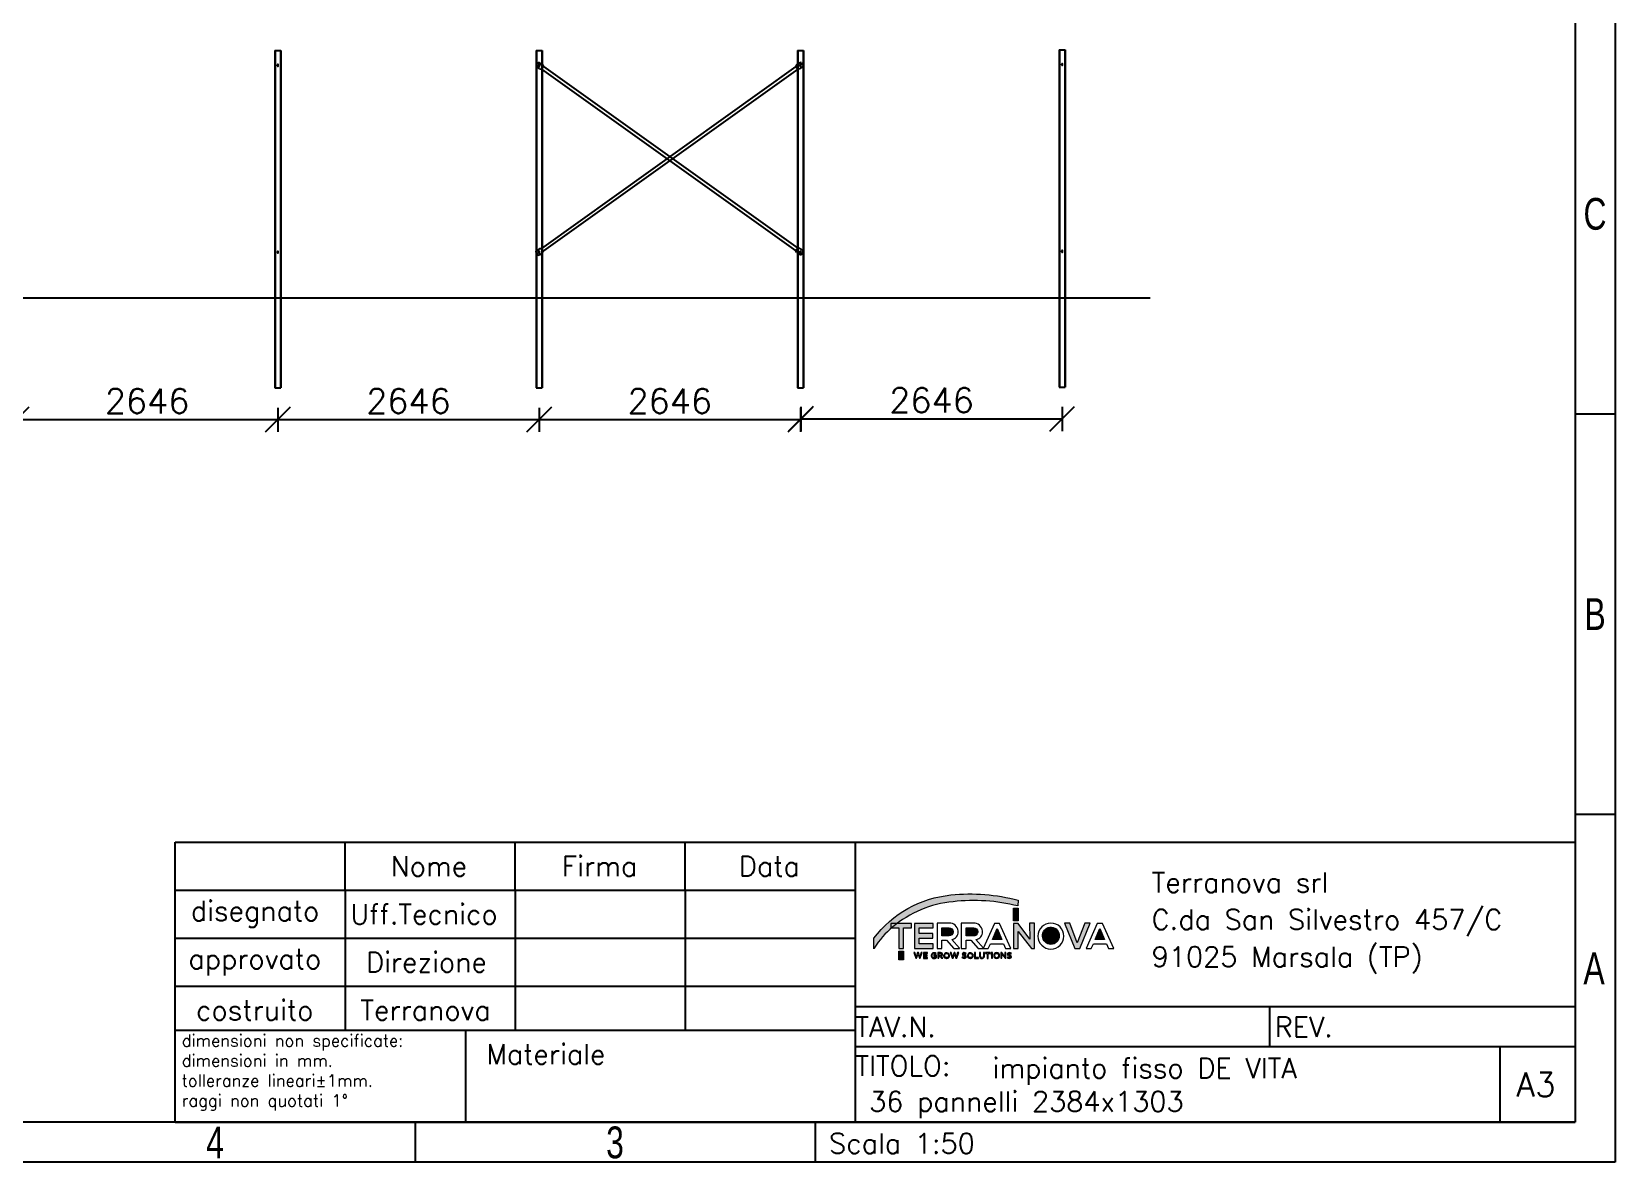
# Model space of a CAD drawing. Header units: millimetres. Extents: x -116399 to 112199, y -90759 to -31335.
# Drawn here: x 15997 to 32031, y -90759 to -79318 of the extents above; entities that cross this region are included whole.
import ezdxf

# ---------------------------------------------------------------- set-up
doc = ezdxf.new("R2010")
doc.units = ezdxf.units.MM
doc.layers.add('Livello 1', color=7, linetype='Continuous', lineweight=0)
doc.styles.add('Annotative', font='simplex.shx', dxfattribs={"height": 2.5})
doc.styles.add('Michele', font='simplex.shx', dxfattribs={"height": 2.5})
doc.styles.add('SLDTEXTSTYLE0', font='TXT', dxfattribs={"width": 0.75})
doc.dimstyles.new('Annotative', dxfattribs={"dimscale": 0, "dimtxt": 2.5, "dimasz": 2.5, "dimexe": 1.25, "dimexo": 2, "dimtad": 1, "dimtxsty": 'Annotative', "dimblk": 'OBLIQUE', "dimcen": 2.5, "dimazin": 3, "dimtfac": 1, "dimtmove": 0, "dimatfit": 3, "dimfxl": 1})

# ---------------------------------------------------------------- blocks, each defined once
blk = doc.blocks.new('1_50 TERRANOVA oriz A3')
at = {"layer": 'Livello 1'}
h = blk.add_hatch(color=40, dxfattribs=at)
edge = h.paths.add_edge_path()
edge.add_spline(control_points=[(16267.6, -12713.3), (16130.9, -12676.4), (15988.6, -12665.2), (15847.8, -12680.2), (15656.2, -12698.9), (15481.2, -12797.1), (15365.5, -12950.9), (15365.5, -12950.9), (15365.5, -13016.4), (15365.5, -13016.4), (15365.5, -13016.4), (15368.4, -13011.4), (15368.4, -13011.4), (15399.3, -12962.1), (15437.9, -12918.1), (15482.7, -12880.9), (15589.7, -12791), (15721.5, -12735.6), (15860.7, -12722.2), (15996.4, -12706.4), (16133.9, -12715.5), (16266.4, -12749), (16266.4, -12749), (16267.6, -12713.3), (16267.6, -12713.3)], knot_values=[0, 0, 0, 0, 1, 1, 1, 2, 2, 2, 3, 3, 3, 4, 4, 4, 5, 5, 5, 6, 6, 6, 7, 7, 7, 8, 8, 8, 8], degree=3, periodic=0)
h = blk.add_hatch(color=74, dxfattribs=at)
h.dxf.hatch_style = 2
h.paths.add_polyline_path([(16238, -12762), (16267.4, -12762), (16267.4, -12841.4), (16238, -12841.4)])
h = blk.add_hatch(color=252, dxfattribs=at)
edge = h.paths.add_edge_path()
edge.add_spline(control_points=[(15522.3, -12884.4), (15522.3, -12884.4), (15472.2, -12884.4), (15472.2, -12884.4), (15472.2, -12884.4), (15472.2, -12857.3), (15472.2, -12857.3), (15472.2, -12857.3), (15602.1, -12857.3), (15602.1, -12857.3), (15602.1, -12857.3), (15602.1, -12884.4), (15602.1, -12884.4), (15602.1, -12884.4), (15552, -12884.4), (15552, -12884.4), (15552, -12884.4), (15552, -13015.1), (15552, -13015.1), (15552, -13015.1), (15522.3, -13015.1), (15522.3, -13015.1), (15522.3, -13015.1), (15522.3, -12884.4), (15522.3, -12884.4)], knot_values=[0, 0, 0, 0, 1, 1, 1, 2, 2, 2, 3, 3, 3, 4, 4, 4, 5, 5, 5, 6, 6, 6, 7, 7, 7, 8, 8, 8, 8], degree=3, periodic=0)
h = blk.add_hatch(color=252, dxfattribs=at)
edge = h.paths.add_edge_path()
edge.add_spline(control_points=[(15737.5, -13015.1), (15737.5, -13015.1), (15619.5, -13015.1), (15619.5, -13015.1), (15619.5, -13015.1), (15619.5, -12857.5), (15619.5, -12857.5), (15619.5, -12857.5), (15737.5, -12857.5), (15737.5, -12857.5), (15737.5, -12857.5), (15737.5, -12886.4), (15737.5, -12886.4), (15737.5, -12886.4), (15649.3, -12886.4), (15649.3, -12886.4), (15649.3, -12886.4), (15649.3, -12921.7), (15649.3, -12921.7), (15649.3, -12921.7), (15734.7, -12921.7), (15734.7, -12921.7), (15734.7, -12921.7), (15734.7, -12949.4), (15734.7, -12949.4), (15734.7, -12949.4), (15649.3, -12949.4), (15649.3, -12949.4), (15649.3, -12949.4), (15649.3, -12984.6), (15649.3, -12984.6), (15649.3, -12984.6), (15737.5, -12984.6), (15737.5, -12984.6), (15737.5, -12984.6), (15737.5, -13015.1), (15737.5, -13015.1)], knot_values=[0, 0, 0, 0, 1, 1, 1, 2, 2, 2, 3, 3, 3, 4, 4, 4, 5, 5, 5, 6, 6, 6, 7, 7, 7, 8, 8, 8, 9, 9, 9, 10, 10, 10, 11, 11, 11, 12, 12, 12, 12], degree=3, periodic=0)
h = blk.add_hatch(color=252, dxfattribs=at)
edge = h.paths.add_edge_path()
edge.add_spline(control_points=[(16339.2, -12856.4), (16339.2, -12856.4), (16369, -12856.4), (16369, -12856.4), (16369, -12856.4), (16369, -13015.1), (16369, -13015.1), (16369, -13015.1), (16351.4, -13015.1), (16351.4, -13015.1), (16351.4, -13015.1), (16268.5, -12909.3), (16268.5, -12909.3), (16268.5, -12909.3), (16268.5, -13015.1), (16268.5, -13015.1), (16268.5, -13015.1), (16238.8, -13015.1), (16238.8, -13015.1), (16238.8, -13015.1), (16238.8, -12857.5), (16238.8, -12857.5), (16238.8, -12857.5), (16267.1, -12857.5), (16267.1, -12857.5), (16267.1, -12857.5), (16340.1, -12955.2), (16340.1, -12955.2), (16340.1, -12955.2), (16339.2, -12856.4), (16339.2, -12856.4)], knot_values=[0, 0, 0, 0, 1, 1, 1, 2, 2, 2, 3, 3, 3, 4, 4, 4, 5, 5, 5, 6, 6, 6, 7, 7, 7, 8, 8, 8, 9, 9, 9, 10, 10, 10, 10], degree=3, periodic=0)
h = blk.add_hatch(color=252, dxfattribs=at)
edge = h.paths.add_edge_path()
edge.add_spline(control_points=[(16653.2, -13015.1), (16653.2, -13015.1), (16622.3, -13015.1), (16622.3, -13015.1), (16622.3, -13015.1), (16556.7, -12856.4), (16556.7, -12856.4), (16556.7, -12856.4), (16590, -12856.4), (16590, -12856.4), (16590, -12856.4), (16637.5, -12979.9), (16637.5, -12979.9), (16637.5, -12979.9), (16685.3, -12856.4), (16685.3, -12856.4), (16685.3, -12856.4), (16718.6, -12856.4), (16718.6, -12856.4), (16718.6, -12856.4), (16653.2, -13015.1), (16653.2, -13015.1)], knot_values=[0, 0, 0, 0, 1, 1, 1, 2, 2, 2, 3, 3, 3, 4, 4, 4, 5, 5, 5, 6, 6, 6, 7, 7, 7, 7], degree=3, periodic=0)
h = blk.add_hatch(color=252, dxfattribs=at)
edge = h.paths.add_edge_path()
edge.add_spline(control_points=[(15790.5, -12885.1), (15790.5, -12885.1), (15790.5, -12935.6), (15790.5, -12935.6), (15790.5, -12935.6), (15835.8, -12935.6), (15835.8, -12935.6), (15849.7, -12935.6), (15861, -12924.3), (15861, -12910.4), (15861, -12896.4), (15849.7, -12885.1), (15835.8, -12885.1), (15835.8, -12885.1), (15790.5, -12885.1), (15790.5, -12885.1)], knot_values=[0, 0, 0, 0, 1, 1, 1, 2, 2, 2, 3, 3, 3, 4, 4, 4, 5, 5, 5, 5], degree=3, periodic=0)
edge = h.paths.add_edge_path(flags=0)
h = blk.add_hatch(color=252, dxfattribs=at)
edge = h.paths.add_edge_path()
edge.add_spline(control_points=[(15942.5, -12885.1), (15942.5, -12885.1), (15942.5, -12935.6), (15942.5, -12935.6), (15942.5, -12935.6), (15987.7, -12935.6), (15987.7, -12935.6), (16001.1, -12937.1), (16013.2, -12927.3), (16014.7, -12913.9), (16014.8, -12912.7), (16014.9, -12911.5), (16014.8, -12910.4), (16015.1, -12896.6), (16004.1, -12885.3), (15990.4, -12885), (15989.5, -12885), (15988.6, -12885.1), (15987.7, -12885.1), (15987.7, -12885.1), (15942.5, -12885.1), (15942.5, -12885.1)], knot_values=[0, 0, 0, 0, 1, 1, 1, 2, 2, 2, 3, 3, 3, 4, 4, 4, 5, 5, 5, 6, 6, 6, 7, 7, 7, 7], degree=3, periodic=0)
edge = h.paths.add_edge_path(flags=0)
h = blk.add_hatch(color=252, dxfattribs=at)
edge = h.paths.add_edge_path()
edge.add_spline(control_points=[(16135.8, -12890.4), (16135.8, -12890.4), (16106.5, -12957.5), (16106.5, -12957.5), (16106.5, -12957.5), (16165.1, -12957.5), (16165.1, -12957.5), (16165.1, -12957.5), (16135.8, -12890.4), (16135.8, -12890.4)], knot_values=[0, 0, 0, 0, 1, 1, 1, 2, 2, 2, 3, 3, 3, 3], degree=3, periodic=0)
edge = h.paths.add_edge_path(flags=0)
h = blk.add_hatch(color=252, dxfattribs=at)
edge = h.paths.add_edge_path()
edge.add_spline(control_points=[(16420.7, -12937), (16420.7, -12965.5), (16443.8, -12988.7), (16472.4, -12988.7), (16500.9, -12988.7), (16524.1, -12965.5), (16524.1, -12937), (16526.4, -12908.5), (16505.2, -12883.4), (16476.6, -12881), (16448.1, -12878.7), (16423.1, -12899.9), (16420.7, -12928.5), (16420.5, -12931.3), (16420.5, -12934.2), (16420.7, -12937)], knot_values=[0, 0, 0, 0, 1, 1, 1, 2, 2, 2, 3, 3, 3, 4, 4, 4, 5, 5, 5, 5], degree=3, periodic=0)
edge = h.paths.add_edge_path(flags=0)
h = blk.add_hatch(color=252, dxfattribs=at)
edge = h.paths.add_edge_path()
edge.add_spline(control_points=[(16778.9, -12890.4), (16778.9, -12890.4), (16749.7, -12957.5), (16749.7, -12957.5), (16749.7, -12957.5), (16808.2, -12957.5), (16808.2, -12957.5), (16808.2, -12957.5), (16778.9, -12890.4), (16778.9, -12890.4)], knot_values=[0, 0, 0, 0, 1, 1, 1, 2, 2, 2, 3, 3, 3, 3], degree=3, periodic=0)
edge = h.paths.add_edge_path(flags=0)
h = blk.add_hatch(color=94, dxfattribs=at)
h.dxf.hatch_style = 2
h.paths.add_polyline_path([(15522.5, -13031), (15552, -13031), (15552, -13085.5), (15522.5, -13085.5)])
h = blk.add_hatch(color=74, dxfattribs=at)
h.dxf.hatch_style = 2
h.paths.add_polyline_path([(15522.5, -13031), (15552, -13031), (15552, -13085.5), (15522.5, -13085.5)])
at = {"color": 7, "linetype": 'Continuous'}
for p, q in [((20000, 0), (20000, -14350)), ((19750, -250), (19750, -14100)), ((19750, -9675), (20000, -9675)), ((19750, -12175), (20000, -12175)), ((19750, -14100), (250, -14100)), ((12500, -14100), (12500, -14350)), ((15000, -14100), (15000, -14350)), ((20000, -14350), (0, -14350))]:
    blk.add_line(p, q, dxfattribs=at)
for p, q in [((11000, -14100), (11000, -12350)), ((11000, -12350), (19750, -12350)), ((12062.5, -12650), (12062.5, -12350)), ((13125, -12650), (13125, -12350)), ((14187.5, -12650), (14187.5, -12350)), ((15250, -12350), (15250, -14100)), ((19750, -12350), (19750, -14100)), ((11000, -12650), (15250, -12650)), ((12062.5, -12650), (12062.5, -13525)), ((13125, -12650), (13125, -13525)), ((14187.5, -12650), (14187.5, -13525)), ((11000, -12950), (15250, -12950)), ((11000, -13250), (15250, -13250)), ((19750, -13379), (15250, -13379)), ((17841.7, -13629), (17841.7, -13379)), ((11000, -13525), (15250, -13525)), ((12814, -13525), (12814, -14100)), ((19750, -13629), (15250, -13629)), ((19279, -13629), (19279, -14100)), ((11000, -14100), (19750, -14100))]:
    blk.add_line(p, q)
at = {"layer": 'Livello 1'}
for points in [[(16238, -12762), (16267.4, -12762), (16267.4, -12841.4), (16238, -12841.4)], [(15522.5, -13031), (15552, -13031), (15552, -13085.5), (15522.5, -13085.5)], [(15522.5, -13031), (15552, -13031), (15552, -13085.5), (15522.5, -13085.5)]]:
    blk.add_lwpolyline(points, close=True, dxfattribs=at)
for points, knots in [([(16267.6, -12713.3), (16130.9, -12676.4), (15988.6, -12665.2), (15847.8, -12680.2), (15656.2, -12698.9), (15481.2, -12797.1), (15365.5, -12950.9), (15365.5, -12950.9), (15365.5, -13016.4), (15365.5, -13016.4), (15365.5, -13016.4), (15368.4, -13011.4), (15368.4, -13011.4), (15399.3, -12962.1), (15437.9, -12918.1), (15482.7, -12880.9), (15589.7, -12791), (15721.5, -12735.6), (15860.7, -12722.2), (15996.4, -12706.4), (16133.9, -12715.5), (16266.4, -12749), (16266.4, -12749), (16267.6, -12713.3), (16267.6, -12713.3)], [0, 0, 0, 0, 1, 1, 1, 2, 2, 2, 3, 3, 3, 4, 4, 4, 5, 5, 5, 6, 6, 6, 7, 7, 7, 8, 8, 8, 8]), ([(15522.3, -12884.4), (15522.3, -12884.4), (15472.2, -12884.4), (15472.2, -12884.4), (15472.2, -12884.4), (15472.2, -12857.3), (15472.2, -12857.3), (15472.2, -12857.3), (15602.1, -12857.3), (15602.1, -12857.3), (15602.1, -12857.3), (15602.1, -12884.4), (15602.1, -12884.4), (15602.1, -12884.4), (15552, -12884.4), (15552, -12884.4), (15552, -12884.4), (15552, -13015.1), (15552, -13015.1), (15552, -13015.1), (15522.3, -13015.1), (15522.3, -13015.1), (15522.3, -13015.1), (15522.3, -12884.4), (15522.3, -12884.4)], [0, 0, 0, 0, 1, 1, 1, 2, 2, 2, 3, 3, 3, 4, 4, 4, 5, 5, 5, 6, 6, 6, 7, 7, 7, 8, 8, 8, 8]), ([(15737.5, -13015.1), (15737.5, -13015.1), (15619.5, -13015.1), (15619.5, -13015.1), (15619.5, -13015.1), (15619.5, -12857.5), (15619.5, -12857.5), (15619.5, -12857.5), (15737.5, -12857.5), (15737.5, -12857.5), (15737.5, -12857.5), (15737.5, -12886.4), (15737.5, -12886.4), (15737.5, -12886.4), (15649.3, -12886.4), (15649.3, -12886.4), (15649.3, -12886.4), (15649.3, -12921.7), (15649.3, -12921.7), (15649.3, -12921.7), (15734.7, -12921.7), (15734.7, -12921.7), (15734.7, -12921.7), (15734.7, -12949.4), (15734.7, -12949.4), (15734.7, -12949.4), (15649.3, -12949.4), (15649.3, -12949.4), (15649.3, -12949.4), (15649.3, -12984.6), (15649.3, -12984.6), (15649.3, -12984.6), (15737.5, -12984.6), (15737.5, -12984.6), (15737.5, -12984.6), (15737.5, -13015.1), (15737.5, -13015.1)], [0, 0, 0, 0, 1, 1, 1, 2, 2, 2, 3, 3, 3, 4, 4, 4, 5, 5, 5, 6, 6, 6, 7, 7, 7, 8, 8, 8, 9, 9, 9, 10, 10, 10, 11, 11, 11, 12, 12, 12, 12]), ([(15900.3, -13015.1), (15900.3, -13015.1), (15865.1, -13015.1), (15865.1, -13015.1), (15865.1, -13015.1), (15819, -12962.2), (15819, -12962.2), (15819, -12962.2), (15790.5, -12962.2), (15790.5, -12962.2), (15790.5, -12962.2), (15790.5, -13015.1), (15790.5, -13015.1), (15790.5, -13015.1), (15760.8, -13015.1), (15760.8, -13015.1), (15760.8, -13015.1), (15760.8, -12856.4), (15760.8, -12856.4), (15760.8, -12856.4), (15835.8, -12856.4), (15835.8, -12856.4), (15864.9, -12854.3), (15890.3, -12876.1), (15892.4, -12905.3), (15892.5, -12906.6), (15892.6, -12908), (15892.6, -12909.3), (15894.3, -12933.7), (15876.9, -12955.3), (15852.7, -12958.9), (15852.7, -12958.9), (15900.3, -13012.9), (15900.3, -13012.9), (15900.3, -13012.9), (15900.3, -13015.1), (15900.3, -13015.1)], [0, 0, 0, 0, 1, 1, 1, 2, 2, 2, 3, 3, 3, 4, 4, 4, 5, 5, 5, 6, 6, 6, 7, 7, 7, 8, 8, 8, 9, 9, 9, 10, 10, 10, 11, 11, 11, 12, 12, 12, 12]), ([(16052.4, -13015.1), (16052.4, -13015.1), (16017.1, -13015.1), (16017.1, -13015.1), (16017.1, -13015.1), (15971.3, -12962.2), (15971.3, -12962.2), (15971.3, -12962.2), (15942.7, -12962.2), (15942.7, -12962.2), (15942.7, -12962.2), (15942.7, -13015.1), (15942.7, -13015.1), (15942.7, -13015.1), (15912.3, -13015.1), (15912.3, -13015.1), (15912.3, -13015.1), (15912.3, -12856.4), (15912.3, -12856.4), (15912.3, -12856.4), (15987.3, -12856.4), (15987.3, -12856.4), (16016.5, -12854.3), (16041.8, -12876.1), (16044, -12905.3), (16044.1, -12906.6), (16044.1, -12908), (16044.1, -12909.3), (16045.8, -12933.7), (16028.5, -12955.3), (16004.2, -12958.9), (16004.2, -12958.9), (16052, -13012.9), (16052, -13012.9), (16052, -13012.9), (16052.4, -13015.1), (16052.4, -13015.1)], [0, 0, 0, 0, 1, 1, 1, 2, 2, 2, 3, 3, 3, 4, 4, 4, 5, 5, 5, 6, 6, 6, 7, 7, 7, 8, 8, 8, 9, 9, 9, 10, 10, 10, 11, 11, 11, 12, 12, 12, 12]), ([(16176.9, -12985.2), (16176.9, -12985.2), (16094, -12985.2), (16094, -12985.2), (16094, -12985.2), (16080.4, -13015), (16080.4, -13015), (16080.4, -13015), (16048.3, -13015), (16048.3, -13015), (16048.3, -13015), (16118.9, -12857.3), (16118.9, -12857.3), (16118.9, -12857.3), (16151.3, -12857.3), (16151.3, -12857.3), (16151.3, -12857.3), (16221.9, -13015), (16221.9, -13015), (16221.9, -13015), (16189.6, -13015), (16189.6, -13015), (16189.6, -13015), (16176.9, -12985.2), (16176.9, -12985.2)], [0, 0, 0, 0, 1, 1, 1, 2, 2, 2, 3, 3, 3, 4, 4, 4, 5, 5, 5, 6, 6, 6, 7, 7, 7, 8, 8, 8, 8]), ([(16339.2, -12856.4), (16339.2, -12856.4), (16369, -12856.4), (16369, -12856.4), (16369, -12856.4), (16369, -13015.1), (16369, -13015.1), (16369, -13015.1), (16351.4, -13015.1), (16351.4, -13015.1), (16351.4, -13015.1), (16268.5, -12909.3), (16268.5, -12909.3), (16268.5, -12909.3), (16268.5, -13015.1), (16268.5, -13015.1), (16268.5, -13015.1), (16238.8, -13015.1), (16238.8, -13015.1), (16238.8, -13015.1), (16238.8, -12857.5), (16238.8, -12857.5), (16238.8, -12857.5), (16267.1, -12857.5), (16267.1, -12857.5), (16267.1, -12857.5), (16340.1, -12955.2), (16340.1, -12955.2), (16340.1, -12955.2), (16339.2, -12856.4), (16339.2, -12856.4)], [0, 0, 0, 0, 1, 1, 1, 2, 2, 2, 3, 3, 3, 4, 4, 4, 5, 5, 5, 6, 6, 6, 7, 7, 7, 8, 8, 8, 9, 9, 9, 10, 10, 10, 10]), ([(16553.3, -12937), (16553.4, -12981.7), (16517.2, -13018), (16472.5, -13018.1), (16427.8, -13018.1), (16391.5, -12981.9), (16391.4, -12937.2), (16391.4, -12937.1), (16391.4, -12937.1), (16391.4, -12937), (16391.4, -12892.3), (16427.6, -12856), (16472.3, -12855.9), (16517, -12855.9), (16553.3, -12892.1), (16553.3, -12936.8), (16553.3, -12936.9), (16553.3, -12936.9), (16553.3, -12937)], [0, 0, 0, 0, 1, 1, 1, 2, 2, 2, 3, 3, 3, 4, 4, 4, 5, 5, 5, 6, 6, 6, 6]), ([(16653.2, -13015.1), (16653.2, -13015.1), (16622.3, -13015.1), (16622.3, -13015.1), (16622.3, -13015.1), (16556.7, -12856.4), (16556.7, -12856.4), (16556.7, -12856.4), (16590, -12856.4), (16590, -12856.4), (16590, -12856.4), (16637.5, -12979.9), (16637.5, -12979.9), (16637.5, -12979.9), (16685.3, -12856.4), (16685.3, -12856.4), (16685.3, -12856.4), (16718.6, -12856.4), (16718.6, -12856.4), (16718.6, -12856.4), (16653.2, -13015.1), (16653.2, -13015.1)], [0, 0, 0, 0, 1, 1, 1, 2, 2, 2, 3, 3, 3, 4, 4, 4, 5, 5, 5, 6, 6, 6, 7, 7, 7, 7]), ([(16820.2, -12985.2), (16820.2, -12985.2), (16737.8, -12985.2), (16737.8, -12985.2), (16737.8, -12985.2), (16723.7, -13015.1), (16723.7, -13015.1), (16723.7, -13015.1), (16692, -13015.1), (16692, -13015.1), (16692, -13015.1), (16762.5, -12857.5), (16762.5, -12857.5), (16762.5, -12857.5), (16795, -12857.5), (16795, -12857.5), (16795, -12857.5), (16865.5, -13015.1), (16865.5, -13015.1), (16865.5, -13015.1), (16833.1, -13015.1), (16833.1, -13015.1), (16833.1, -13015.1), (16820.2, -12985.2), (16820.2, -12985.2)], [0, 0, 0, 0, 1, 1, 1, 2, 2, 2, 3, 3, 3, 4, 4, 4, 5, 5, 5, 6, 6, 6, 7, 7, 7, 8, 8, 8, 8]), ([(15790.5, -12885.1), (15790.5, -12885.1), (15790.5, -12935.6), (15790.5, -12935.6), (15790.5, -12935.6), (15835.8, -12935.6), (15835.8, -12935.6), (15849.7, -12935.6), (15861, -12924.3), (15861, -12910.4), (15861, -12896.4), (15849.7, -12885.1), (15835.8, -12885.1), (15835.8, -12885.1), (15790.5, -12885.1), (15790.5, -12885.1)], [0, 0, 0, 0, 1, 1, 1, 2, 2, 2, 3, 3, 3, 4, 4, 4, 5, 5, 5, 5]), ([(15942.5, -12885.1), (15942.5, -12885.1), (15942.5, -12935.6), (15942.5, -12935.6), (15942.5, -12935.6), (15987.7, -12935.6), (15987.7, -12935.6), (16001.1, -12937.1), (16013.2, -12927.3), (16014.7, -12913.9), (16014.8, -12912.7), (16014.9, -12911.5), (16014.8, -12910.4), (16015.1, -12896.6), (16004.1, -12885.3), (15990.4, -12885), (15989.5, -12885), (15988.6, -12885.1), (15987.7, -12885.1), (15987.7, -12885.1), (15942.5, -12885.1), (15942.5, -12885.1)], [0, 0, 0, 0, 1, 1, 1, 2, 2, 2, 3, 3, 3, 4, 4, 4, 5, 5, 5, 6, 6, 6, 7, 7, 7, 7]), ([(16135.8, -12890.4), (16135.8, -12890.4), (16106.5, -12957.5), (16106.5, -12957.5), (16106.5, -12957.5), (16165.1, -12957.5), (16165.1, -12957.5), (16165.1, -12957.5), (16135.8, -12890.4), (16135.8, -12890.4)], [0, 0, 0, 0, 1, 1, 1, 2, 2, 2, 3, 3, 3, 3]), ([(16420.7, -12937), (16420.7, -12965.5), (16443.8, -12988.7), (16472.4, -12988.7), (16500.9, -12988.7), (16524.1, -12965.5), (16524.1, -12937), (16526.4, -12908.5), (16505.2, -12883.4), (16476.6, -12881), (16448.1, -12878.7), (16423.1, -12899.9), (16420.7, -12928.5), (16420.5, -12931.3), (16420.5, -12934.2), (16420.7, -12937)], [0, 0, 0, 0, 1, 1, 1, 2, 2, 2, 3, 3, 3, 4, 4, 4, 5, 5, 5, 5]), ([(16778.9, -12890.4), (16778.9, -12890.4), (16749.7, -12957.5), (16749.7, -12957.5), (16749.7, -12957.5), (16808.2, -12957.5), (16808.2, -12957.5), (16808.2, -12957.5), (16778.9, -12890.4), (16778.9, -12890.4)], [0, 0, 0, 0, 1, 1, 1, 2, 2, 2, 3, 3, 3, 3]), ([(15615.1, -13040.4), (15615.1, -13040.4), (15621.8, -13040.4), (15621.8, -13040.4), (15621.8, -13040.4), (15630.3, -13066.8), (15630.3, -13066.8), (15630.3, -13066.8), (15639.1, -13040.4), (15639.1, -13040.4), (15639.1, -13040.4), (15644.4, -13040.4), (15644.4, -13040.4), (15644.4, -13040.4), (15653.2, -13066.8), (15653.2, -13066.8), (15653.2, -13066.8), (15661.7, -13040.4), (15661.7, -13040.4), (15661.7, -13040.4), (15668.2, -13040.4), (15668.2, -13040.4), (15668.2, -13040.4), (15655.9, -13075.6), (15655.9, -13075.6), (15655.9, -13075.6), (15650.4, -13075.6), (15650.4, -13075.6), (15650.4, -13075.6), (15641.8, -13050.1), (15641.8, -13050.1), (15641.8, -13050.1), (15632.9, -13075.6), (15632.9, -13075.6), (15632.9, -13075.6), (15627.5, -13075.6), (15627.5, -13075.6), (15627.5, -13075.6), (15615.1, -13040.4), (15615.1, -13040.4)], [0, 0, 0, 0, 1, 1, 1, 2, 2, 2, 3, 3, 3, 4, 4, 4, 5, 5, 5, 6, 6, 6, 7, 7, 7, 8, 8, 8, 9, 9, 9, 10, 10, 10, 11, 11, 11, 12, 12, 12, 13, 13, 13, 13]), ([(15675.3, -13040.4), (15675.3, -13040.4), (15701.7, -13040.4), (15701.7, -13040.4), (15701.7, -13040.4), (15701.7, -13046), (15701.7, -13046), (15701.7, -13046), (15681.4, -13046), (15681.4, -13046), (15681.4, -13046), (15681.4, -13055.4), (15681.4, -13055.4), (15681.4, -13055.4), (15699.1, -13055.4), (15699.1, -13055.4), (15699.1, -13055.4), (15699.1, -13060.8), (15699.1, -13060.8), (15699.1, -13060.8), (15681.4, -13060.8), (15681.4, -13060.8), (15681.4, -13060.8), (15681.4, -13070.5), (15681.4, -13070.5), (15681.4, -13070.5), (15701.9, -13070.5), (15701.9, -13070.5), (15701.9, -13070.5), (15701.9, -13076), (15701.9, -13076), (15701.9, -13076), (15675.3, -13076), (15675.3, -13076), (15675.3, -13076), (15675.3, -13040.4), (15675.3, -13040.4)], [0, 0, 0, 0, 1, 1, 1, 2, 2, 2, 3, 3, 3, 4, 4, 4, 5, 5, 5, 6, 6, 6, 7, 7, 7, 8, 8, 8, 9, 9, 9, 10, 10, 10, 11, 11, 11, 12, 12, 12, 12]), ([(15724.1, -13058.4), (15724.1, -13058.4), (15724.1, -13058.4), (15724.1, -13058.4), (15724.1, -13048.6), (15732, -13040.7), (15741.8, -13040.7), (15746.7, -13040.5), (15751.6, -13042.2), (15755.4, -13045.5), (15755.4, -13045.5), (15751.5, -13050.2), (15751.5, -13050.2), (15748.7, -13047.7), (15745.1, -13046.3), (15741.4, -13046.4), (15734.8, -13046.7), (15729.7, -13052.4), (15730, -13059.1), (15730, -13059.1), (15730, -13059.1), (15730, -13059.1), (15729.5, -13065.7), (15734.4, -13071.4), (15741, -13071.9), (15741.3, -13071.9), (15741.6, -13071.9), (15741.9, -13071.9), (15745.1, -13071.9), (15748.1, -13070.9), (15750.6, -13069.1), (15750.6, -13069.1), (15750.6, -13062.4), (15750.6, -13062.4), (15750.6, -13062.4), (15741.4, -13062.4), (15741.4, -13062.4), (15741.4, -13062.4), (15741.4, -13056.9), (15741.4, -13056.9), (15741.4, -13056.9), (15756.8, -13056.9), (15756.8, -13056.9), (15756.8, -13056.9), (15756.8, -13071.9), (15756.8, -13071.9), (15752.6, -13075.6), (15747.3, -13077.6), (15741.8, -13077.6), (15732, -13077.6), (15724.1, -13069.8), (15724.1, -13060), (15724.1, -13059.5), (15724.1, -13058.9), (15724.1, -13058.4)], [0, 0, 0, 0, 1, 1, 1, 2, 2, 2, 3, 3, 3, 4, 4, 4, 5, 5, 5, 6, 6, 6, 7, 7, 7, 8, 8, 8, 9, 9, 9, 10, 10, 10, 11, 11, 11, 12, 12, 12, 13, 13, 13, 14, 14, 14, 15, 15, 15, 16, 16, 16, 17, 17, 17, 18, 18, 18, 18]), ([(15766.3, -13040.4), (15766.3, -13040.4), (15782.2, -13040.4), (15782.2, -13040.4), (15785.9, -13040.2), (15789.6, -13041.5), (15792.4, -13043.9), (15794.4, -13046), (15795.5, -13048.8), (15795.4, -13051.7), (15795.4, -13051.7), (15795.4, -13051.7), (15795.4, -13051.7), (15795.5, -13056.8), (15792, -13061.3), (15786.9, -13062.4), (15786.9, -13062.4), (15796.5, -13075.8), (15796.5, -13075.8), (15796.5, -13075.8), (15788.9, -13075.8), (15788.9, -13075.8), (15788.9, -13075.8), (15780, -13063.5), (15780, -13063.5), (15780, -13063.5), (15772.1, -13063.5), (15772.1, -13063.5), (15772.1, -13063.5), (15772.1, -13075.8), (15772.1, -13075.8), (15772.1, -13075.8), (15765.9, -13075.8), (15765.9, -13075.8), (15765.9, -13075.8), (15766.3, -13040.4), (15766.3, -13040.4)], [0, 0, 0, 0, 1, 1, 1, 2, 2, 2, 3, 3, 3, 4, 4, 4, 5, 5, 5, 6, 6, 6, 7, 7, 7, 8, 8, 8, 9, 9, 9, 10, 10, 10, 11, 11, 11, 12, 12, 12, 12]), ([(15781.6, -13058), (15786.2, -13058), (15789, -13055.7), (15789, -13052.2), (15789, -13052.2), (15789, -13052.2), (15789, -13052.2), (15789, -13048.3), (15786.2, -13046.4), (15781.6, -13046.4), (15781.6, -13046.4), (15772.5, -13046.4), (15772.5, -13046.4), (15772.5, -13046.4), (15772.5, -13058.2), (15772.5, -13058.2), (15772.5, -13058.2), (15781.6, -13058), (15781.6, -13058)], [0, 0, 0, 0, 1, 1, 1, 2, 2, 2, 3, 3, 3, 4, 4, 4, 5, 5, 5, 6, 6, 6, 6]), ([(15802.1, -13058.4), (15802.1, -13058.4), (15802.1, -13058.4), (15802.1, -13058.4), (15803.1, -13048.1), (15812.2, -13040.6), (15822.5, -13041.6), (15831.4, -13042.4), (15838.4, -13049.5), (15839.3, -13058.4), (15839.3, -13058.4), (15839.3, -13058.4), (15839.3, -13058.4), (15839.8, -13068.1), (15832.3, -13076.4), (15822.6, -13076.9), (15821.9, -13076.9), (15821.3, -13076.9), (15820.6, -13076.9), (15810.9, -13077.4), (15802.6, -13069.9), (15802.1, -13060.2), (15802.1, -13059.6), (15802.1, -13059), (15802.1, -13058.4)], [0, 0, 0, 0, 1, 1, 1, 2, 2, 2, 3, 3, 3, 4, 4, 4, 5, 5, 5, 6, 6, 6, 7, 7, 7, 8, 8, 8, 8]), ([(15832.8, -13058.4), (15832.8, -13058.4), (15832.8, -13058.4), (15832.8, -13058.4), (15833.1, -13051.6), (15827.9, -13046), (15821.2, -13045.7), (15821, -13045.7), (15820.8, -13045.7), (15820.6, -13045.7), (15814, -13045.6), (15808.6, -13051), (15808.6, -13057.6), (15808.6, -13057.9), (15808.6, -13058.1), (15808.6, -13058.4), (15808.6, -13058.4), (15808.6, -13058.4), (15808.6, -13058.4), (15808.3, -13065.1), (15813.5, -13070.8), (15820.3, -13071), (15820.4, -13071.1), (15820.6, -13071.1), (15820.8, -13071.1), (15827.4, -13071.1), (15832.8, -13065.7), (15832.8, -13059.1), (15832.8, -13058.8), (15832.8, -13058.6), (15832.8, -13058.4)], [0, 0, 0, 0, 1, 1, 1, 2, 2, 2, 3, 3, 3, 4, 4, 4, 5, 5, 5, 6, 6, 6, 7, 7, 7, 8, 8, 8, 9, 9, 9, 10, 10, 10, 10]), ([(15842.8, -13040.4), (15842.8, -13040.4), (15849.5, -13040.4), (15849.5, -13040.4), (15849.5, -13040.4), (15858.2, -13066.8), (15858.2, -13066.8), (15858.2, -13066.8), (15866.8, -13040.4), (15866.8, -13040.4), (15866.8, -13040.4), (15872.1, -13040.4), (15872.1, -13040.4), (15872.1, -13040.4), (15880.9, -13066.8), (15880.9, -13066.8), (15880.9, -13066.8), (15889.4, -13040.4), (15889.4, -13040.4), (15889.4, -13040.4), (15896.1, -13040.4), (15896.1, -13040.4), (15896.1, -13040.4), (15883.6, -13075.6), (15883.6, -13075.6), (15883.6, -13075.6), (15878.1, -13075.6), (15878.1, -13075.6), (15878.1, -13075.6), (15869.5, -13050.1), (15869.5, -13050.1), (15869.5, -13050.1), (15860.7, -13075.6), (15860.7, -13075.6), (15860.7, -13075.6), (15855.2, -13075.6), (15855.2, -13075.6), (15855.2, -13075.6), (15842.8, -13040.4), (15842.8, -13040.4)], [0, 0, 0, 0, 1, 1, 1, 2, 2, 2, 3, 3, 3, 4, 4, 4, 5, 5, 5, 6, 6, 6, 7, 7, 7, 8, 8, 8, 9, 9, 9, 10, 10, 10, 11, 11, 11, 12, 12, 12, 13, 13, 13, 13]), ([(15916.4, -13070.9), (15916.4, -13070.9), (15920.3, -13066.5), (15920.3, -13066.5), (15923.3, -13069.3), (15927.2, -13071), (15931.4, -13071.1), (15935.3, -13071.1), (15937.7, -13069.3), (15937.7, -13066.5), (15937.7, -13066.5), (15937.7, -13066.5), (15937.7, -13066.5), (15937.7, -13063.8), (15936.3, -13062.6), (15929.8, -13061), (15923.3, -13059.4), (15917.8, -13056.9), (15917.8, -13050.2), (15917.8, -13050.2), (15917.8, -13050.2), (15917.8, -13050.2), (15918.1, -13044.2), (15923.2, -13039.5), (15929.2, -13039.8), (15929.5, -13039.8), (15929.7, -13039.8), (15930, -13039.8), (15934.7, -13039.7), (15939.4, -13041.4), (15943, -13044.4), (15943, -13044.4), (15939.7, -13049.2), (15939.7, -13049.2), (15936.9, -13046.9), (15933.5, -13045.6), (15930, -13045.5), (15926.3, -13045.5), (15924.2, -13047.2), (15924.2, -13049.7), (15924.2, -13049.7), (15924.2, -13049.7), (15924.2, -13049.7), (15924.2, -13052.5), (15925.7, -13053.8), (15932.6, -13055.4), (15939.5, -13056.9), (15944.1, -13059.9), (15944.1, -13065.8), (15944.1, -13065.8), (15944.1, -13065.8), (15944.1, -13065.8), (15944.1, -13072.5), (15938.8, -13076.4), (15931.4, -13076.4), (15925.9, -13076.5), (15920.5, -13074.5), (15916.4, -13070.9)], [0, 0, 0, 0, 1, 1, 1, 2, 2, 2, 3, 3, 3, 4, 4, 4, 5, 5, 5, 6, 6, 6, 7, 7, 7, 8, 8, 8, 9, 9, 9, 10, 10, 10, 11, 11, 11, 12, 12, 12, 13, 13, 13, 14, 14, 14, 15, 15, 15, 16, 16, 16, 17, 17, 17, 18, 18, 18, 19, 19, 19, 19]), ([(15950.4, -13058.4), (15950.4, -13058.4), (15950.4, -13058.4), (15950.4, -13058.4), (15951.4, -13048.1), (15960.6, -13040.6), (15970.9, -13041.6), (15979.8, -13042.4), (15986.8, -13049.5), (15987.7, -13058.4), (15987.7, -13058.4), (15987.7, -13058.4), (15987.7, -13058.4), (15988.2, -13068.1), (15980.7, -13076.4), (15971, -13076.9), (15970.3, -13076.9), (15969.6, -13076.9), (15969, -13076.9), (15959.2, -13077.4), (15950.9, -13069.9), (15950.4, -13060.2), (15950.4, -13059.6), (15950.4, -13059), (15950.4, -13058.4)], [0, 0, 0, 0, 1, 1, 1, 2, 2, 2, 3, 3, 3, 4, 4, 4, 5, 5, 5, 6, 6, 6, 7, 7, 7, 8, 8, 8, 8]), ([(15981.1, -13058.4), (15981.1, -13058.4), (15981.1, -13058.4), (15981.1, -13058.4), (15981.3, -13051.5), (15976, -13045.9), (15969.1, -13045.7), (15969.1, -13045.7), (15969, -13045.7), (15969, -13045.7), (15962.3, -13045.6), (15957, -13051), (15956.9, -13057.6), (15956.9, -13057.9), (15957, -13058.1), (15957, -13058.4), (15957, -13058.4), (15957, -13058.4), (15957, -13058.4), (15956.7, -13065.1), (15961.9, -13070.8), (15968.6, -13071), (15968.8, -13071.1), (15969, -13071.1), (15969.1, -13071.1), (15975.8, -13071.1), (15981.1, -13065.7), (15981.2, -13059.1), (15981.2, -13058.8), (15981.1, -13058.6), (15981.1, -13058.4), (15981.1, -13058.4), (15981.1, -13058.4), (15981.1, -13058.4)], [0, 0, 0, 0, 1, 1, 1, 2, 2, 2, 3, 3, 3, 4, 4, 4, 5, 5, 5, 6, 6, 6, 7, 7, 7, 8, 8, 8, 9, 9, 9, 10, 10, 10, 11, 11, 11, 11]), ([(15995.8, -13040.4), (15995.8, -13040.4), (16002.1, -13040.4), (16002.1, -13040.4), (16002.1, -13040.4), (16002.1, -13070.4), (16002.1, -13070.4), (16002.1, -13070.4), (16020.8, -13070.4), (16020.8, -13070.4), (16020.8, -13070.4), (16020.8, -13076), (16020.8, -13076), (16020.8, -13076), (15995.8, -13076), (15995.8, -13076), (15995.8, -13076), (15995.8, -13040.4), (15995.8, -13040.4)], [0, 0, 0, 0, 1, 1, 1, 2, 2, 2, 3, 3, 3, 4, 4, 4, 5, 5, 5, 6, 6, 6, 6]), ([(16026.3, -13061), (16026.3, -13061), (16026.3, -13040.4), (16026.3, -13040.4), (16026.3, -13040.4), (16032.6, -13040.4), (16032.6, -13040.4), (16032.6, -13040.4), (16032.6, -13060.7), (16032.6, -13060.7), (16032.6, -13067.4), (16036, -13070.9), (16041.6, -13070.9), (16047.3, -13070.9), (16050.6, -13067.5), (16050.6, -13061), (16050.6, -13061), (16050.6, -13040.4), (16050.6, -13040.4), (16050.6, -13040.4), (16057, -13040.4), (16057, -13040.4), (16057, -13040.4), (16057, -13060.7), (16057, -13060.7), (16057.9, -13068.6), (16052.2, -13075.8), (16044.2, -13076.6), (16043.4, -13076.7), (16042.5, -13076.8), (16041.6, -13076.7), (16033.8, -13077.3), (16026.9, -13071.5), (16026.3, -13063.6), (16026.2, -13062.7), (16026.2, -13061.9), (16026.3, -13061)], [0, 0, 0, 0, 1, 1, 1, 2, 2, 2, 3, 3, 3, 4, 4, 4, 5, 5, 5, 6, 6, 6, 7, 7, 7, 8, 8, 8, 9, 9, 9, 10, 10, 10, 11, 11, 11, 12, 12, 12, 12]), ([(16074.8, -13046.2), (16074.8, -13046.2), (16063.5, -13046.2), (16063.5, -13046.2), (16063.5, -13046.2), (16063.5, -13040.4), (16063.5, -13040.4), (16063.5, -13040.4), (16092.4, -13040.4), (16092.4, -13040.4), (16092.4, -13040.4), (16092.4, -13046.2), (16092.4, -13046.2), (16092.4, -13046.2), (16081.1, -13046.2), (16081.1, -13046.2), (16081.1, -13046.2), (16081.1, -13076), (16081.1, -13076), (16081.1, -13076), (16074.8, -13076), (16074.8, -13076), (16074.8, -13076), (16074.8, -13046.2), (16074.8, -13046.2)], [0, 0, 0, 0, 1, 1, 1, 2, 2, 2, 3, 3, 3, 4, 4, 4, 5, 5, 5, 6, 6, 6, 7, 7, 7, 8, 8, 8, 8]), ([(16100, -13040.4), (16100, -13040.4), (16106.4, -13040.4), (16106.4, -13040.4), (16106.4, -13040.4), (16106.4, -13075.6), (16106.4, -13075.6), (16106.4, -13075.6), (16100.2, -13075.6), (16100.2, -13075.6), (16100.2, -13075.6), (16100, -13040.4), (16100, -13040.4)], [0, 0, 0, 0, 1, 1, 1, 2, 2, 2, 3, 3, 3, 4, 4, 4, 4]), ([(16114.7, -13058.4), (16114.7, -13058.4), (16114.7, -13058.4), (16114.7, -13058.4), (16114.7, -13048), (16123.1, -13039.7), (16133.4, -13039.7), (16143.7, -13039.7), (16152, -13048.1), (16152.1, -13058.4), (16152.1, -13058.4), (16152.1, -13058.4), (16152.1, -13058.4), (16152, -13068.7), (16143.6, -13077), (16133.3, -13077), (16123, -13077), (16114.7, -13068.7), (16114.7, -13058.4)], [0, 0, 0, 0, 1, 1, 1, 2, 2, 2, 3, 3, 3, 4, 4, 4, 5, 5, 5, 6, 6, 6, 6]), ([(16145.5, -13058.4), (16145.5, -13058.4), (16145.5, -13058.4), (16145.5, -13058.4), (16145.7, -13051.5), (16140.4, -13045.9), (16133.5, -13045.7), (16133.5, -13045.7), (16133.4, -13045.7), (16133.4, -13045.7), (16126.7, -13045.6), (16121.4, -13051), (16121.3, -13057.6), (16121.3, -13057.9), (16121.3, -13058.1), (16121.4, -13058.4), (16121.4, -13058.4), (16121.4, -13058.4), (16121.4, -13058.4), (16120.6, -13065), (16125.3, -13071.1), (16132, -13071.9), (16138.7, -13072.7), (16144.7, -13068), (16145.5, -13061.3), (16145.6, -13060.3), (16145.6, -13059.3), (16145.5, -13058.4)], [0, 0, 0, 0, 1, 1, 1, 2, 2, 2, 3, 3, 3, 4, 4, 4, 5, 5, 5, 6, 6, 6, 7, 7, 7, 8, 8, 8, 9, 9, 9, 9]), ([(16160.2, -13040.4), (16160.2, -13040.4), (16166, -13040.4), (16166, -13040.4), (16166, -13040.4), (16185, -13065.1), (16185, -13065.1), (16185, -13065.1), (16185, -13040.4), (16185, -13040.4), (16185, -13040.4), (16191.2, -13040.4), (16191.2, -13040.4), (16191.2, -13040.4), (16191.2, -13075.6), (16191.2, -13075.6), (16191.2, -13075.6), (16186.1, -13075.6), (16186.1, -13075.6), (16186.1, -13075.6), (16166.3, -13050.4), (16166.3, -13050.4), (16166.3, -13050.4), (16166.3, -13075.6), (16166.3, -13075.6), (16166.3, -13075.6), (16160.2, -13075.6), (16160.2, -13075.6), (16160.2, -13075.6), (16160.2, -13040.4), (16160.2, -13040.4)], [0, 0, 0, 0, 1, 1, 1, 2, 2, 2, 3, 3, 3, 4, 4, 4, 5, 5, 5, 6, 6, 6, 7, 7, 7, 8, 8, 8, 9, 9, 9, 10, 10, 10, 10]), ([(16198.6, -13070.9), (16198.6, -13070.9), (16202.3, -13066.5), (16202.3, -13066.5), (16205.4, -13069.3), (16209.4, -13070.9), (16213.6, -13071.1), (16217.5, -13071.1), (16220, -13069.3), (16220, -13066.5), (16220, -13066.5), (16220, -13066.5), (16220, -13066.5), (16220, -13063.8), (16218.5, -13062.6), (16211.8, -13061), (16205.1, -13059.4), (16200, -13056.9), (16200, -13050.2), (16200, -13050.2), (16200, -13050.2), (16200, -13050.2), (16200.3, -13044.2), (16205.4, -13039.5), (16211.4, -13039.8), (16211.7, -13039.8), (16211.9, -13039.8), (16212.2, -13039.8), (16216.9, -13039.7), (16221.5, -13041.4), (16225.1, -13044.4), (16225.1, -13044.4), (16221.7, -13049.2), (16221.7, -13049.2), (16219, -13046.9), (16215.6, -13045.6), (16212, -13045.5), (16208.5, -13045.5), (16206.2, -13047.2), (16206.2, -13049.7), (16206.2, -13049.7), (16206.2, -13049.7), (16206.2, -13049.7), (16206.2, -13052.5), (16208, -13053.8), (16214.7, -13055.4), (16221.4, -13056.9), (16226.1, -13059.9), (16226.1, -13065.8), (16226.1, -13065.8), (16226.1, -13065.8), (16226.1, -13065.8), (16226.1, -13072.5), (16221, -13076.4), (16213.4, -13076.4), (16208, -13076.5), (16202.7, -13074.5), (16198.6, -13070.9)], [0, 0, 0, 0, 1, 1, 1, 2, 2, 2, 3, 3, 3, 4, 4, 4, 5, 5, 5, 6, 6, 6, 7, 7, 7, 8, 8, 8, 9, 9, 9, 10, 10, 10, 11, 11, 11, 12, 12, 12, 13, 13, 13, 14, 14, 14, 15, 15, 15, 16, 16, 16, 17, 17, 17, 18, 18, 18, 19, 19, 19, 19])]:
    blk.add_open_spline(points, degree=3, knots=knots, dxfattribs=at)
at = {"style": 'Michele'}
for s, height, p in [('Nome', 125, (12346.7, -12562.5)), ('Firma', 125, (13415.2, -12562.5)), ('Data', 125, (14522.3, -12562.5)), ('Terranova srl', 125, (17102.3, -12664)), ('disegnato', 125, (11096.7, -12841.7)), ('Uff.Tecnico', 125, (12093.7, -12862.5)), ('C.da San Silvestro 457/C', 125, (17102.3, -12896.1)), ('approvato', 125, (11081.8, -13141.7)), ('Direzione', 125, (12192, -13162.5)), ('91025 Marsala (TP)', 125, (17102.3, -13128.3)), ('costruito', 125, (11129.5, -13462.5)), ('Terranova', 125, (12156.2, -13462.5)), ('TAV.N.', 125, (15250, -13566.5)), ('REV.', 125, (17870.7, -13566.5)), ('dimensioni non specificate:', 75, (11039.8, -13627.4)), ('Materiale', 125, (12943.5, -13737.5)), ('dimensioni in mm.', 75, (11039.8, -13752.4)), ('TITOLO:', 125, (15250, -13809.2)), ('tolleranze lineari±1mm.', 75, (11039.8, -13877.4)), ('A3', 150, (19382.4, -13939.5)), ('raggi non quotati 1°', 75, (11039.8, -14002.4)), ('Scala 1:50', 125, (15085.8, -14294.2))]:
    blk.add_text(s, height=height, dxfattribs=at).set_placement(p)
at = {"color": 7, "linetype": 'Continuous', "char_height": 198.4, "attachment_point": 2, "style": 'SLDTEXTSTYLE0'}
for s, insert in [('C', (19872.9, -8326.4)), ('B', (19873.5, -10826.4)), ('A', (19867, -13038.9)), ('4', (11248, -14126.4)), ('3', (13748, -14126.4))]:
    blk.add_mtext(s, dxfattribs=dict(at, insert=insert))
blk = doc.blocks.new('_Oblique')
at = {"color": 0, "linetype": 'ByBlock', "lineweight": -2}
blk.add_line((-0.5, -0.5), (0.5, 0.5), dxfattribs=at)
blk = doc.blocks.new('*D540')
at = {"color": 8, "lineweight": -2}
for p, q in [((15843, -83124), (15843, -83368)), ((18489, -83124), (18489, -83368)), ((15843, -83243), (18489, -83243))]:
    blk.add_line(p, q, dxfattribs=at)
at = {"layer": 'Defpoints', "color": 0}
for p in [(15843, -82924), (18489, -82924), (18489, -83243)]:
    blk.add_point(p, dxfattribs=at)
at = {"color": 8, "lineweight": -2, "xscale": 250, "yscale": 250, "zscale": 250, "rotation": 180}
blk.add_blockref('_Oblique', (15843, -83243), dxfattribs=at)
at = {"color": 8, "lineweight": -2, "xscale": 250, "yscale": 250, "zscale": 250}
blk.add_blockref('_Oblique', (18489, -83243), dxfattribs=at)
at = {"insert": (17166, -83056), "char_height": 250, "attachment_point": 5, "style": 'Annotative'}
blk.add_mtext('2646', dxfattribs=at)
blk = doc.blocks.new('*D541')
at = {"color": 8, "lineweight": -2}
for p, q in [((18489, -83124), (18489, -83368)), ((21135, -83124), (21135, -83368)), ((18489, -83243), (21135, -83243))]:
    blk.add_line(p, q, dxfattribs=at)
at = {"layer": 'Defpoints', "color": 0}
for p in [(18489, -82924), (21135, -82924), (21135, -83243)]:
    blk.add_point(p, dxfattribs=at)
at = {"color": 8, "lineweight": -2, "xscale": 250, "yscale": 250, "zscale": 250, "rotation": 180}
blk.add_blockref('_Oblique', (18489, -83243), dxfattribs=at)
at = {"color": 8, "lineweight": -2, "xscale": 250, "yscale": 250, "zscale": 250}
blk.add_blockref('_Oblique', (21135, -83243), dxfattribs=at)
at = {"insert": (19812, -83056), "char_height": 250, "attachment_point": 5, "style": 'Annotative'}
blk.add_mtext('2646', dxfattribs=at)
blk = doc.blocks.new('*D542')
at = {"color": 8, "lineweight": -2}
for p, q in [((21135, -83124), (21135, -83368)), ((23781, -83124), (23781, -83368)), ((21135, -83243), (23781, -83243))]:
    blk.add_line(p, q, dxfattribs=at)
at = {"layer": 'Defpoints', "color": 0}
for p in [(21135, -82924), (23781, -82924), (23781, -83243)]:
    blk.add_point(p, dxfattribs=at)
at = {"color": 8, "lineweight": -2, "xscale": 250, "yscale": 250, "zscale": 250, "rotation": 180}
blk.add_blockref('_Oblique', (21135, -83243), dxfattribs=at)
at = {"color": 8, "lineweight": -2, "xscale": 250, "yscale": 250, "zscale": 250}
blk.add_blockref('_Oblique', (23781, -83243), dxfattribs=at)
at = {"insert": (22458, -83056), "char_height": 250, "attachment_point": 5, "style": 'Annotative'}
blk.add_mtext('2646', dxfattribs=at)
blk = doc.blocks.new('*D543')
at = {"color": 8, "lineweight": -2}
for p, q in [((23785, -83116), (23785, -83361)), ((26431, -83116), (26431, -83361)), ((23785, -83236), (26431, -83236))]:
    blk.add_line(p, q, dxfattribs=at)
at = {"layer": 'Defpoints', "color": 0}
for p in [(23785, -82916), (26431, -82916), (26431, -83236)]:
    blk.add_point(p, dxfattribs=at)
at = {"color": 8, "lineweight": -2, "xscale": 250, "yscale": 250, "zscale": 250, "rotation": 180}
blk.add_blockref('_Oblique', (23785, -83236), dxfattribs=at)
at = {"color": 8, "lineweight": -2, "xscale": 250, "yscale": 250, "zscale": 250}
blk.add_blockref('_Oblique', (26431, -83236), dxfattribs=at)
at = {"insert": (25108, -83048), "char_height": 250, "attachment_point": 5, "style": 'Annotative'}
blk.add_mtext('2646', dxfattribs=at)
blk = doc.blocks.new('A$Cfa87487f')
at = {"color": 1}
for p, q in [((-25, 21), (-17, 30)), ((-25, 21), (-25, -11)), ((25, 30), (-17, 30)), ((25, 30), (43, 21)), ((43, 21), (3207, 21)), ((43, 21), (43, -11)), ((3225, 30), (3207, 21)), ((3207, 21), (3207, -11)), ((3225, 30), (3267, 30)), ((3275, 21), (3267, 30)), ((3275, 21), (3275, -11)), ((-25, -11), (-17, -20)), ((25, -20), (-17, -20)), ((25, -20), (43, -11)), ((43, -11), (3207, -11)), ((3225, -20), (3207, -11)), ((3225, -20), (3267, -20)), ((3275, -11), (3267, -20))]:
    blk.add_line(p, q, dxfattribs=at)
for centre in [(0, 5), (3250, 5)]:
    blk.add_circle(centre, 5, dxfattribs=at)

msp = doc.modelspace()

# ---------------------------------------------------------------- linework, layer by layer
at = {"color": 7, "linetype": 'Continuous', "lineweight": 25}
for p, q in [((18458.876, -79508.739), (18458.876, -82923.739)), ((18458.876, -79508.739), (18462.876, -79508.739)), ((18462.876, -79508.739), (18514.876, -79508.739)), ((18462.876, -79508.739), (18462.876, -82923.739)), ((18514.876, -79508.739), (18518.876, -79508.739)), ((18514.876, -79508.739), (18514.876, -82923.739)), ((18518.876, -79508.739), (18518.876, -82923.739)), ((21104.876, -79508.739), (21104.876, -82923.739)), ((21104.876, -79508.739), (21108.876, -79508.739)), ((21108.876, -79508.739), (21160.876, -79508.739)), ((21108.876, -79508.739), (21108.876, -82923.739)), ((21160.876, -79508.739), (21164.876, -79508.739)), ((21160.876, -79508.739), (21160.876, -82923.739)), ((21164.876, -79508.739), (21164.876, -82923.739)), ((23750.876, -79508.739), (23750.876, -82923.739)), ((23750.876, -79508.739), (23754.876, -79508.739)), ((23754.876, -79508.739), (23806.876, -79508.739)), ((23754.876, -79508.739), (23754.876, -82923.739)), ((23806.876, -79508.739), (23810.876, -79508.739)), ((23806.876, -79508.739), (23806.876, -82923.739)), ((23810.876, -79508.739), (23810.876, -82923.739)), ((26400.626, -79501.239), (26400.626, -82916.239)), ((26400.626, -79501.239), (26404.626, -79501.239)), ((26404.626, -79501.239), (26456.626, -79501.239)), ((26404.626, -79501.239), (26404.626, -82916.239)), ((26456.626, -79501.239), (26460.626, -79501.239)), ((26456.626, -79501.239), (26456.626, -82916.239)), ((26460.626, -79501.239), (26460.626, -82916.239)), ((18483.876, -79662.739), (18483.876, -79654.739)), ((18493.876, -79662.739), (18493.876, -79654.739)), ((18493.876, -79662.739), (18493.876, -79656.155)), ((21129.876, -79662.739), (21129.876, -79654.739)), ((21139.876, -79662.739), (21139.876, -79654.739)), ((21139.876, -79662.739), (21139.876, -79656.155)), ((23775.876, -79662.739), (23775.876, -79654.739)), ((23785.876, -79662.739), (23785.876, -79654.739)), ((23785.876, -79662.739), (23785.876, -79656.155)), ((26425.626, -79655.239), (26425.626, -79647.239)), ((26435.626, -79655.239), (26435.626, -79647.239)), ((26435.626, -79655.239), (26435.626, -79648.655)), ((18483.876, -81552.739), (18483.876, -81544.739)), ((18493.876, -81552.739), (18493.876, -81544.739)), ((18493.876, -81552.739), (18493.876, -81546.155)), ((21129.876, -81552.739), (21129.876, -81544.739)), ((21139.876, -81552.739), (21139.876, -81544.739)), ((21139.876, -81552.739), (21139.876, -81546.155)), ((23775.876, -81552.739), (23775.876, -81544.739)), ((23785.876, -81552.739), (23785.876, -81544.739)), ((23785.876, -81552.739), (23785.876, -81546.155)), ((26425.626, -81545.239), (26425.626, -81537.239)), ((26435.626, -81545.239), (26435.626, -81537.239)), ((26435.626, -81545.239), (26435.626, -81538.655)), ((18458.876, -82923.739), (18462.876, -82923.739)), ((18462.876, -82923.739), (18514.876, -82923.739)), ((18514.876, -82923.739), (18518.876, -82923.739)), ((21104.876, -82923.739), (21108.876, -82923.739)), ((21108.876, -82923.739), (21160.876, -82923.739)), ((21160.876, -82923.739), (21164.876, -82923.739)), ((23750.876, -82923.739), (23754.876, -82923.739)), ((23754.876, -82923.739), (23806.876, -82923.739)), ((23806.876, -82923.739), (23810.876, -82923.739)), ((26400.626, -82916.239), (26404.626, -82916.239)), ((26404.626, -82916.239), (26456.626, -82916.239)), ((26456.626, -82916.239), (26460.626, -82916.239))]:
    msp.add_line(p, q, dxfattribs=at)
at = {"color": 1}
for p, q in [((18483.876, -79658.739), (18493.876, -79658.739)), ((21129.876, -79658.739), (21139.876, -79658.739)), ((23775.876, -79658.739), (23785.876, -79658.739)), ((26425.626, -79651.239), (26435.626, -79651.239)), ((18483.876, -81548.739), (18493.876, -81548.739)), ((21129.876, -81548.739), (21139.876, -81548.739)), ((23775.876, -81548.739), (23785.876, -81548.739)), ((26425.626, -81541.239), (26435.626, -81541.239))]:
    msp.add_line(p, q, dxfattribs=at)
msp.add_line((1722.334, -82011.49), (27321.781, -82011.49))
at = {"color": 7, "linetype": 'Continuous', "lineweight": 25}
for centre, start, end in [((18488.876, -79654.739), 0, 180), ((18488.876, -79662.739), 180, 0), ((18488.876, -79662.739), 310.1841058, 0), ((21134.876, -79654.739), 0, 180), ((21134.876, -79662.739), 180, 0), ((21134.876, -79662.739), 310.1841058, 0), ((23780.876, -79654.739), 0, 180), ((23780.876, -79662.739), 180, 0), ((23780.876, -79662.739), 310.1841058, 0), ((26430.626, -79647.239), 0, 180), ((26430.626, -79655.239), 180, 0), ((26430.626, -79655.239), 310.1841058, 0), ((18488.876, -81544.739), 0, 180), ((18488.876, -81552.739), 180, 0), ((18488.876, -81552.739), 310.1841058, 0), ((21134.876, -81544.739), 0, 180), ((21134.876, -81552.739), 180, 0), ((21134.876, -81552.739), 310.1841058, 0), ((23780.876, -81544.739), 0, 180), ((23780.876, -81552.739), 180, 0), ((23780.876, -81552.739), 310.1841058, 0), ((26430.626, -81537.239), 0, 180), ((26430.626, -81545.239), 180, 0), ((26430.626, -81545.239), 310.1841058, 0)]:
    msp.add_arc(centre, 5, start, end, dxfattribs=at)

# ---------------------------------------------------------------- block references
at = {"xscale": 1.62, "yscale": 1.62, "zscale": 1.62}
msp.add_blockref('1_50 TERRANOVA oriz A3', (-368.557, -67512.106), dxfattribs=at)
at = {"color": 1, "rotation": 324.4623222080255}
msp.add_blockref('A$Cfa87487f', (21131.97, -79662.807), dxfattribs=at)
at = {"color": 1, "xscale": -1, "rotation": 35.53767779197458}
msp.add_blockref('A$Cfa87487f', (23782.416, -79663.783), dxfattribs=at)

# ---------------------------------------------------------------- texts
at = {"insert": (24475.915, -89703.9), "char_height": 202.5, "width": 8158.72492, "attachment_point": 1, "style": 'Annotative'}
msp.add_mtext('         impianto fisso DE VITA\\P36 pannelli 2384x1303', dxfattribs=at)

# ---------------------------------------------------------------- dimensions: what is measured, and where the dimension line sits
for base, p1, p2, picture, middle in [((18488.876, -83243.237), (15842.876, -82923.739), (18488.876, -82923.739), '*D540', (17165.876, -83055.737)), ((21134.876, -83243.237), (18488.876, -82923.739), (21134.876, -82923.739), '*D541', (19811.876, -83055.737)), ((23780.876, -83243.237), (21134.876, -82923.739), (23780.876, -82923.739), '*D542', (22457.876, -83055.737)), ((26430.626, -83235.737), (23784.626, -82916.239), (26430.626, -82916.239), '*D543', (25107.626, -83048.237))]:
    dim = msp.add_linear_dim(base=base, p1=p1, p2=p2, dimstyle='Annotative', override={"dimscale": 0, "dimtix": 0, "dimtofl": 1, "dimtmove": 0, "dimatfit": 3})
    dim.commit()
    dim.dimension.update_dxf_attribs({"geometry": picture, "text_midpoint": middle})

doc.saveas('drawing.dxf')
